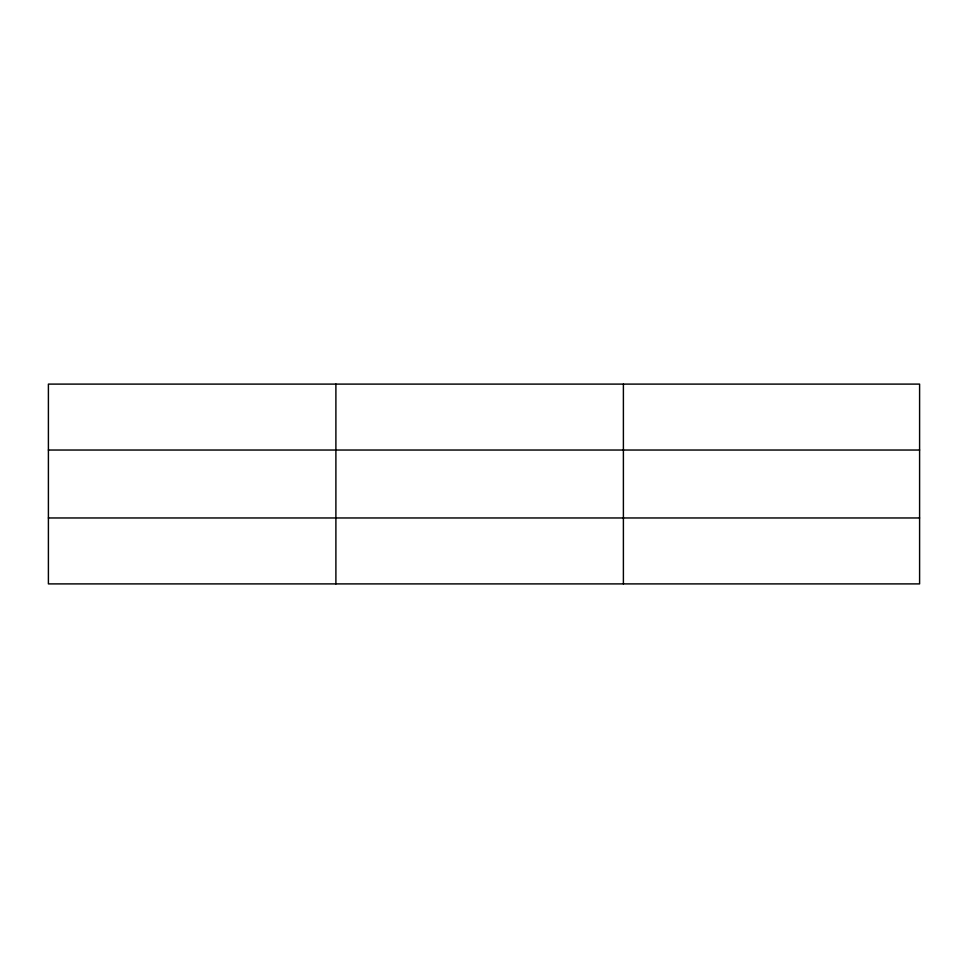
<?xml version="1.0" encoding="UTF-8"?>
<svg xmlns="http://www.w3.org/2000/svg" width="968" height="968" viewBox="0 0 968 968"><rect width="100%" height="100%" fill="white"/><g stroke="black" fill="none" stroke-linecap="round" stroke-linejoin="round"><path stroke-width="1.45" d="M335.896 583.898L335.896 384.102M623.392 583.898L623.392 384.102M919.6 450.035L919.6 384.102L48.4 384.102L48.4 583.898L919.6 583.898L919.6 450.035L48.4 450.035M48.4 517.965L919.6 517.965"/></g></svg>
